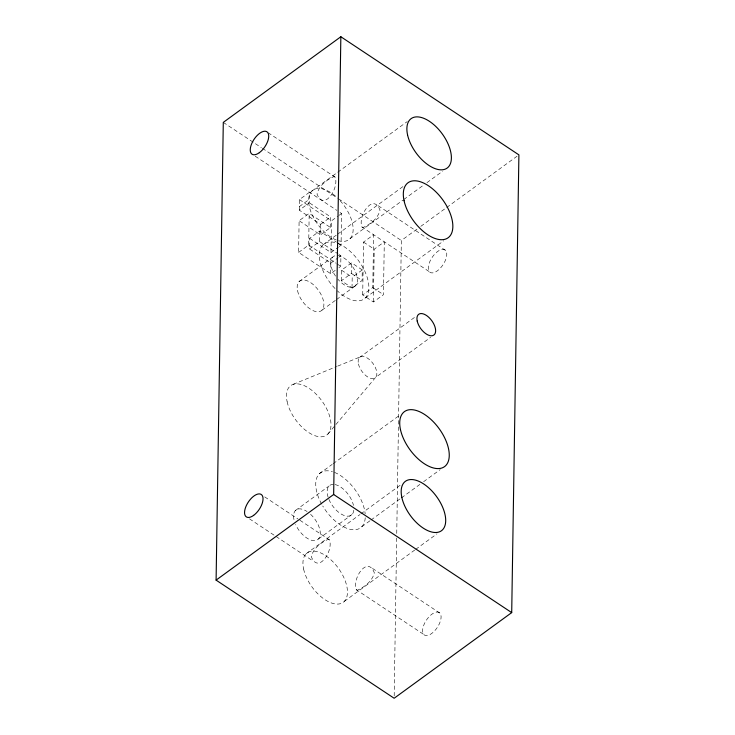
<?xml version="1.0" encoding="UTF-8"?>
<svg xmlns="http://www.w3.org/2000/svg" width="735" height="735" viewBox="0 0 735 735"><rect width="100%" height="100%" fill="white"/><g stroke="black" fill="none" stroke-linecap="round" stroke-linejoin="round"><path stroke-width="0.55" stroke-dasharray="3.67 2.76" d="M335.243 270.333L330.658 273.668L298.612 252.408L299.108 220.711L309.187 213.37L330.548 227.547L320.469 234.888L299.108 220.711M299.274 210.155L299.439 199.589L309.518 192.248L309.352 202.814L299.274 210.155L320.635 224.322L320.469 234.888M298.612 252.408L308.682 245.067L309.187 213.37M330.658 273.668L330.823 263.102L309.453 248.926L309.628 238.36L319.697 231.02L336.419 242.118M309.453 248.926L319.532 241.585L319.697 231.02M330.548 227.547L330.713 216.981L309.352 202.814M309.628 238.36L330.989 252.537L331.485 220.849L337.898 216.182M338.899 267.659L340.737 266.327L340.902 255.762L339.046 254.531M339.23 246.537L341.068 245.196L341.564 213.508L337.797 211.009M341.343 280.752L341.509 270.186L351.587 262.845L362.263 269.938L362.098 280.504L352.028 287.844L341.343 280.752L351.422 273.411L351.587 262.845M352.028 287.844L352.194 277.279L362.263 269.938M362.704 294.928L363.54 242.109L373.619 234.768L372.783 287.587L362.704 294.928L373.389 302.012L383.468 294.671L384.295 241.861L374.225 249.202L373.389 302.012M394.19 695.962L396.67 538.038M396.744 533.463L401.347 240.51L417.085 229.044M327.819 434.109L335.16 425.4M335.895 424.527L375.521 377.496L430.627 337.347M311.778 191.128L336.805 172.89M337.733 172.22L407.245 121.578M299.329 206.627L309.407 199.286M320.635 224.322L330.713 216.981M338.817 215.511L341.564 213.508M322.858 244.948L336.694 234.869M337.622 234.189L403.129 186.47M330.989 252.537L338.32 247.199M349.989 238.7L402.817 200.223M403.745 199.543L423.204 185.367M426.916 182.666L442.672 171.191M299.062 281.606L332.643 257.14M330.823 263.102L338.155 257.764M339.065 257.094L340.902 255.762M420.787 226.352L445.777 208.143M446.705 207.472L517.054 156.224M321.976 310.161L335.601 300.238M336.501 299.577L355.565 285.685M365.359 297.886L443.793 240.749M359.479 357.504L416.423 316.032M319.256 473.818L332.174 464.41M333.102 463.739L399.537 415.339M295.461 510.476L329.05 486.01M318.384 539.031L351.973 514.564M306.082 553.795L359.838 514.638M360.766 513.958L400.621 484.925M361.767 526.756L370.063 520.702M370.991 520.031L400.52 498.523M401.439 497.852L419.896 484.402M423.59 481.719L440.191 469.619M344.292 601.377L414.724 550.065M415.652 549.385L436.967 533.858M293.228 384.313L336.639 366.544M337.696 366.113L360.995 356.576M334.976 177.061L334.14 176.519C326.753 179.763 318.889 185.707 317.024 194.031C324.043 212.167 339.754 187.048 334.976 177.061L268.514 132.971M362.052 227.078L362.897 227.611C370.284 224.377 378.139 218.424 380.013 210.109C372.985 191.973 357.274 217.091 362.052 227.078L429.47 271.794M329.28 539.738L328.444 539.196C321.048 542.43 313.193 548.383 311.328 556.707C318.347 574.834 334.058 549.716 329.28 539.738L298.897 519.581M356.356 589.746L357.201 590.288C364.588 587.044 372.443 581.1 374.317 572.776C367.289 554.64 351.578 579.768 356.356 589.746L423.773 634.47M378.203 205.736L445.621 250.46A13.46 6.569 -56.4 0 1 437.389 270.811A13.46 6.569 -56.4 0 1 429.617 262.11A13.46 6.569 -56.4 0 1 445.621 250.46M223.293 122.387L261.375 147.652M262.331 148.286L337.549 198.184M338.504 198.817L401.347 240.51M255.21 156.197L336.85 210.385M299.439 199.589L331.485 220.849M363.54 242.109L374.225 249.202M337.347 242.734L341.068 245.196M319.532 241.585L338.109 253.915M308.682 245.067L336.024 263.194M336.961 263.828L340.737 266.327M351.422 273.411L362.098 280.504M372.783 287.587L383.468 294.671M341.509 270.186L352.194 277.279M264.719 496.897L297.951 518.947M372.507 568.412L439.925 613.128A13.46 6.569 -56.4 0 1 431.693 633.487A13.46 6.569 -56.4 0 1 423.92 624.787A13.46 6.569 -56.4 0 1 439.925 613.128M249.514 518.864L275.147 535.87M276.103 536.504L313.128 561.071M340.103 200.646A30.594 16.179 53.9 0 1 353.131 230.174A30.594 16.179 53.9 0 1 338.532 240.749M336.308 239.996A30.594 16.179 53.9 0 1 308.627 200.15A30.594 16.179 53.9 0 1 336.979 197.476M338.072 243.515A34.04 17.998 53.9 0 1 368.869 287.844A34.04 17.998 53.9 0 1 337.328 290.812M335.031 288.543A34.04 17.998 53.9 0 1 319.348 254.852A34.04 17.998 53.9 0 1 336.005 242.789M337.613 255.55A18.357 9.702 53.9 0 1 357.458 279.925A18.357 9.702 53.9 0 1 337.852 279.153M335.537 276.103A18.357 9.702 53.9 0 1 336.621 255.514M365.231 517.762A34.04 17.998 53.9 0 1 349.134 529.062A34.04 17.998 53.9 0 1 322.729 505.983M321.645 504.091A34.04 17.998 53.9 0 1 332.413 471.659M334.471 472.384A34.04 17.998 53.9 0 1 365.157 513.875M353.801 510.255A18.357 9.702 53.9 0 1 343.199 515.097A18.357 9.702 53.9 0 1 328.839 499.212M328.095 497.154A18.357 9.702 53.9 0 1 334.012 484.42M335.05 484.576A18.357 9.702 53.9 0 1 353.462 505.423M310.583 514.289A18.357 9.702 53.9 0 1 317.603 539.683A18.357 9.702 53.9 0 1 295.608 524.514M293.972 519.617A18.357 9.702 53.9 0 1 307.129 511.551M287.137 401.751A30.594 16.179 53.9 0 0 324.218 436.324A30.594 16.179 53.9 0 0 314.819 392.885A30.594 16.179 53.9 0 0 287.137 401.751M358.432 363.898A12.853 6.79 53.9 0 0 374.005 378.424A12.853 6.79 53.9 0 0 370.063 360.178A12.853 6.79 53.9 0 0 358.432 363.898M297.565 290.748A18.357 9.702 53.9 0 0 319.817 311.484A18.357 9.702 53.9 0 0 314.176 285.419A18.357 9.702 53.9 0 0 297.565 290.748M303.601 569.019A30.594 16.179 53.9 0 0 340.682 603.591A30.594 16.179 53.9 0 0 331.283 560.153A30.594 16.179 53.9 0 0 303.601 569.019"/><path stroke-width="1.1" d="M216.099 580.126L223.293 122.387L340.847 36.75L518.901 154.874L511.707 612.613L394.153 698.25L216.099 580.126L333.653 494.49L340.847 36.75M333.653 494.49L511.707 612.613M407.539 134.781A30.594 16.179 53.9 0 0 444.62 169.344A30.594 16.179 53.9 0 0 435.221 125.915A30.594 16.179 53.9 0 0 407.539 134.781M417.214 321.085A12.853 6.79 53.9 0 0 432.786 335.601A12.853 6.79 53.9 0 0 428.836 317.355A12.853 6.79 53.9 0 0 417.214 321.085M404.057 200.719A34.04 17.998 53.9 0 0 445.309 239.178A34.04 17.998 53.9 0 0 434.854 190.852A34.04 17.998 53.9 0 0 404.057 200.719M401.843 497.448A30.594 16.179 53.9 0 0 438.924 532.021A30.594 16.179 53.9 0 0 429.525 488.582A30.594 16.179 53.9 0 0 401.843 497.448M400.465 429.589A34.04 17.998 53.9 0 0 441.717 468.048A34.04 17.998 53.9 0 0 431.261 419.722A34.04 17.998 53.9 0 0 400.465 429.589M259.336 152.687A13.46 6.569 -56.4 0 0 267.568 132.337A13.46 6.569 -56.4 0 0 251.563 143.996A13.46 6.569 -56.4 0 0 259.336 152.687M253.639 515.364A13.46 6.569 -56.4 0 0 261.871 495.013A13.46 6.569 -56.4 0 0 245.867 506.663A13.46 6.569 -56.4 0 0 253.639 515.364"/></g></svg>
